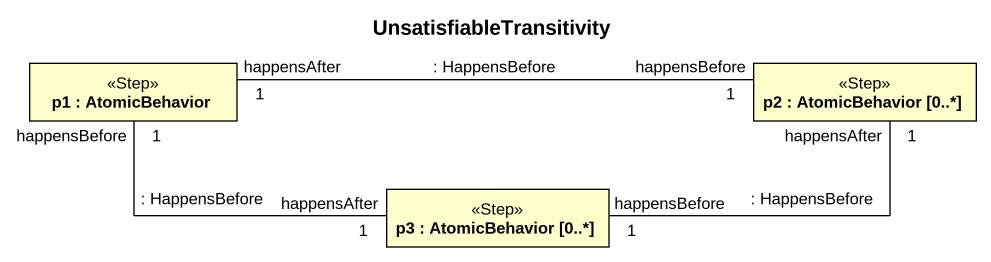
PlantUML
@startuml
title UnsatisfiableTransitivity
rectangle "p1 : AtomicBehavior" as p1 <<Step>>
rectangle "p2 : AtomicBehavior [0..*]" as p2 <<Step>>
rectangle "p3 : AtomicBehavior [0..*]" as p3 <<Step>>
p1 "happensAfter\n1" -right- "happensBefore\n1" p2 : : HappensBefore
p2 "happensAfter\n1" -left- "happensBefore\n1" p3 : : HappensBefore
p3 "happensAfter\n1" -left- "happensBefore\n1" p1 : : HappensBefore
@enduml
